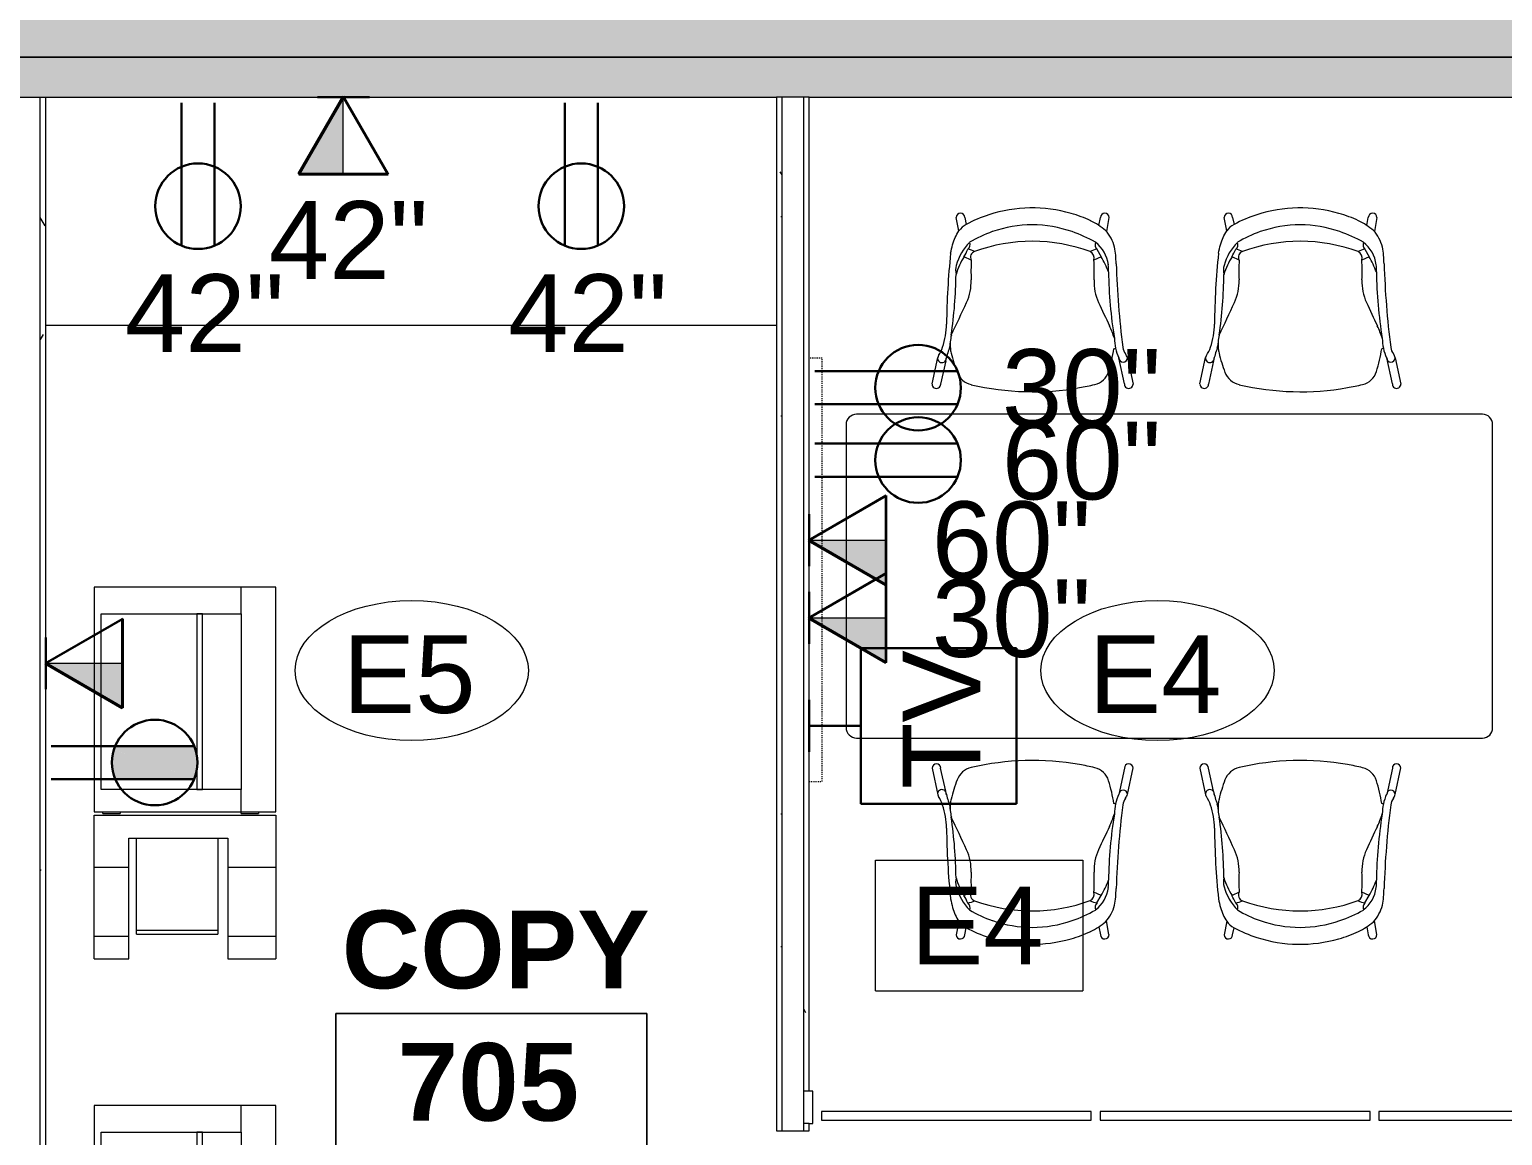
# Model space of a CAD drawing. Header units: inches. Extents: x -2349 to 1043, y -456 to 2193.
# Drawn here: x 473.7 to 644.2, y 1168.6 to 1296.6 of the extents above; entities that cross this region are included whole.
import ezdxf

# ---------------------------------------------------------------- set-up
doc = ezdxf.new("R2010")
doc.units = ezdxf.units.IN
doc.header["$MEASUREMENT"] = 0
doc.linetypes.add('Dash', pattern=[0.25, 0.125, -0.125])
for name, color, linetype, lineweight in [('A-ANNO-KEYN', 231, 'Continuous', 9), ('A-ANNO-NOTE', 131, 'Continuous', 30), ('A-AREA-IDEN', 2, 'Continuous', 9), ('A-DETL-GENF', 92, 'Continuous', 9), ('A-DETL-THIN', 151, 'Continuous', 9), ('A-GLAZ-CURT', 52, 'Continuous', 13), ('A-WALL', 113, 'Continuous', 13), ('A-WALL-PATT', 111, 'Continuous', 13), ('I-FURN', 30, 'Continuous', 9), ('I-WALL', 2, 'Continuous', 13), ('Q-CASE', 31, 'Continuous', 9), ('Q-SPCQ', 91, 'Continuous', 9), ('Q-SPCQ-HDLN', 91, 'Dash', 9), ('Q-SPCQ-IDEN', 132, 'Continuous', 9)]:
    doc.layers.add(name, color=color, linetype=linetype, lineweight=lineweight)
doc.styles.add('Arial', font='arial.ttf', dxfattribs={"height": 9})
doc.styles.add('Swis721 Lt BT', font='swissl.ttf', dxfattribs={"height": 9})
doc.styles.add('Swis721 Lt BT_B', font='', dxfattribs={"height": 9})
doc.styles.get('Swis721 Lt BT_B').set_extended_font_data('Swis721 Lt BT', bold=True)
pattern_1 = [(0, (0, 0), (30.72, 7.68), [1.267, -21.773, 1.267, -21.773, -122.88]), (0, (0, 0), (30.72, 7.68), [-46.08, 1.267, -44.813, 1.267, -21.773, -53.76]), (0, (0, 0), (30.72, 7.68), [-115.2, 1.267, -14.093, 1.267, -37.133]), (120, (11.52, 3.84), (-22.011075, 22.7643), [1.267, -21.773, 1.267, -21.773, -122.88]), (120, (11.52, 3.84), (-22.011075, 22.7643), [-46.08, 1.267, -44.813, 1.267, -21.773, -53.76]), (120, (11.52, 3.84), (-22.011075, 22.7643), [-115.2, 1.267, -14.093, 1.267, -37.133]), (240, (15.36, 19.2), (-8.708925, -30.4443), [1.267, -21.773, 1.267, -21.773, -122.88]), (240, (15.36, 19.2), (-8.708925, -30.4443), [-46.08, 1.267, -44.813, 1.267, -21.773, -53.76]), (240, (15.36, 19.2), (-8.708925, -30.4443), [-115.2, 1.267, -14.093, 1.267, -37.133])]

# ---------------------------------------------------------------- blocks, each defined once
blk = doc.blocks.new('A-Copier-Floor - A-Copier-Floor-4036613-7TH FLOOR POWER _ SIGNAL')
at = {"layer": 'Q-SPCQ'}
for p, q in [((-30.09, 11.47), (-27.49, 11.47)), ((-30.09, 11.47), (-30.09, 7.47)), ((-27.49, 11.47), (-19.49, 11.47)), ((-27.49, 11.47), (-27.49, 7.47)), ((-19.49, 11.47), (-13.49, 11.47)), ((-19.49, 11.47), (-19.49, 7.47)), ((-13.49, 11.47), (-13.49, -9.53)), ((-13.29, 10.49), (-13.29, 8.47)), ((-13.29, 10.49), (-13.1, 10.49)), ((12.91, 11.47), (-13.09, 11.47)), ((-13.09, 11.47), (-13.09, -5.51)), ((-10.52, -5.51), (-10.52, 10.67)), ((-10.52, 10.67), (9.82, 10.67)), ((9.82, 10.67), (9.82, -5.51)), ((12.91, -5.51), (12.91, 11.47)), ((-30.09, 7.47), (-27.49, 7.47)), ((-27.49, 7.47), (-19.49, 7.47)), ((-19.49, 7.47), (-16.13, 7.47)), ((-16.13, 7.47), (-16.13, -3.97)), ((-13.1, 8.47), (-13.29, 8.47)), ((-27.26, 6.6), (-26.84, 6.6)), ((-27.26, 6.6), (-27.26, -2.84)), ((-26.84, 6.6), (-16.13, 6.6)), ((-26.84, -2.84), (-26.84, 6.6)), ((9.82, -0.4), (-10.52, -0.4)), ((-10.52, -0.4), (-10.52, -1.03)), ((-10.52, -1.03), (9.82, -1.03)), ((9.82, -1.03), (9.82, -0.4)), ((-26.84, -2.84), (-27.26, -2.84)), ((-16.13, -2.84), (-26.84, -2.84)), ((-27.49, -3.97), (-30.09, -3.97)), ((-30.09, -3.97), (-30.09, -9.53)), ((-19.49, -3.97), (-27.49, -3.97)), ((-27.49, -3.97), (-27.49, -9.53)), ((-16.13, -3.97), (-19.49, -3.97)), ((-19.49, -3.97), (-19.49, -9.53)), ((-13.29, -5.51), (-13.29, -7.53)), ((-13.29, -5.51), (-13.1, -5.51)), ((-13.09, -5.51), (-10.52, -5.51)), ((-13.09, -5.51), (-13.09, -9.53)), ((9.82, -5.51), (-10.52, -5.51)), ((9.82, -5.51), (12.91, -5.51)), ((12.91, -9.53), (12.91, -5.51)), ((-13.1, -7.53), (-13.29, -7.53)), ((-27.49, -9.53), (-30.09, -9.53)), ((-19.49, -9.53), (-27.49, -9.53)), ((-13.49, -9.53), (-19.49, -9.53)), ((-13.09, -9.53), (12.91, -9.53))]:
    blk.add_line(p, q, dxfattribs=at)
blk = doc.blocks.new('Casework 69 - Casework 3-7387724-7TH FLOOR POWER _ SIGNAL')
at = {"layer": 'Q-CASE'}
blk.add_line((475.58, 1262.32), (560.17, 1262.32), dxfattribs=at)
blk = doc.blocks.new('Steelcase Coalesse - LessThanFive - Seating - Chair - Chair-8523238-7TH FLOOR POWER _ SIGNAL')
at = {"layer": 'I-FURN'}
for p, q in [((-8.84, 20.15), (-8.56, 18.54)), ((-7.68, 19.24), (-7.85, 20.16)), ((7.85, 20.16), (7.69, 19.36)), ((8.54, 18.61), (8.84, 20.18)), ((-7.45, 16.49), (-7.95, 15.63)), ((-7.95, 15.63), (-7.1, 15.24)), ((7.1, 15.24), (7.91, 15.62)), ((-10.97, 3.92), (-11.63, 0.87)), ((-10.64, 0.9), (-9.98, 3.92)), ((10.06, 3.57), (10.64, 0.88)), ((11.63, 0.9), (10.98, 3.97))]:
    blk.add_line(p, q, dxfattribs=at)
for centre, radius, start, end in [((-8.35, 20.16), 0.499, 0.9358, 180.9358), ((-0.01, 5.27), 16, 106.1228, 114.8018), ((0.06, 5.04), 16.23, 72.0733, 106.1228), ((0.14, 5.31), 15.95, 61.744, 72.0733), ((8.35, 20.16), 0.499, 2.2112, 180), ((-2.91, 12), 8.67, 116.0519, 129.7169), ((0.04, 5.31), 14, 70.7598, 109.2288), ((6.53, 17.2), 2.45, 35.0181, 61.744), ((-4.86, 15.46), 4.81, 138.264, 164.4936), ((-4.91, 14.21), 3.89, 127.4052, 172.6918), ((-8.08, 17.05), 0.841, 317.7793, 17.013), ((1.11, 2.38), 17.12, 109.3707, 119.3225), ((0.04, -2.01), 19.42, 69.9127, 110.2263), ((-0.15, 4.82), 14.53, 59.1821, 70.6648), ((7.92, 17.02), 0.684, 156.9236, 230.5438), ((3.07, 13.05), 5.98, 15.2692, 45.0971), ((5.81, 14.36), 15.49, 171.1098, 178.306), ((3.07, 9.26), 12.72, 149.9467, 158.7946), ((-8.24, 12.96), 3.62, 64.3562, 77.4059), ((-6.29, 15.47), 0.843, 117.413, 195.804), ((8.24, 12.96), 3.62, 102.0863, 115.0403), ((6.47, 15.57), 0.712, 332.7989, 69.9127), ((15.98, 20.43), 9.36, 204.8653, 210.8506), ((1.55, 11.45), 7.61, 16.2024, 33.2144), ((-79.64, 6.86), 89.6, 0.6209, 5.8693), ((-109.21, 17.76), 99.57, 352.7212, 358.306), ((-59.4, 14.43), 50.61, 350.6372, 359.3628), ((-4.19, 14.12), 4.61, 172.6918, 183.2157), ((20.05, 13.94), 27.18, 177.2536, 182.1085), ((-20.05, 13.94), 27.18, 357.8915, 2.7464), ((6.8, 14.07), 2.11, 346.2375, 15.2692), ((-12.83, 12.73), 5.72, 335.3083, 2.1085), ((12.83, 12.73), 5.72, 177.8915, 204.6917), ((64.27, 14.4), 55.42, 180.8527, 188.1237), ((-254.12, 123.67), 271.29, 334.6774, 335.3083), ((254.12, 123.67), 271.29, 204.6917, 205.5725), ((2.12, 2.42), 12.18, 154.6774, 161.9797), ((18.47, 7.93), 8.52, 180.6209, 199.0011), ((-12.02, 5.34), 1.59, 322.3628, 352.7212), ((-15.19, 6.23), 5.72, 347.8758, 359.5973), ((5.12, 5.46), 4.42, 354.0368, 14.4488), ((10.91, 5.54), 1.37, 176.8128, 200.9273), ((14.61, 6.6), 4.44, 199.0011, 213.0402), ((-9.85, 3.67), 1.14, 142.3628, 167.6372), ((-10.47, 3.92), 0.496, 180.1014, 359.8896), ((-14.49, 6.08), 5.01, 334.3639, 347.8758), ((-9.35, 5.59), 0.608, 246.0225, 264.4623), ((9.55, 8), 19.2, 189.0422, 197.1511), ((-9.57, 9.14), 19.56, 339.365, 346.2104), ((5.68, 5.4), 3.86, 346.2104, 354.0368), ((9.35, 5.59), 0.61, 286.3413, 297.4796), ((0.41, 1.52), 9.87, 12, 20.9273), ((10.49, 3.87), 0.505, 174.2136, 12), ((10.38, 3.84), 0.614, 12, 33.0402), ((-6.68, 2.99), 2.21, 197.1511, 256.6893), ((6.58, 3.07), 2.31, 283.1467, 339.365), ((-11.13, 0.89), 0.499, 181.7918, 1.7918), ((0, 31.22), 31.22, 256.6893, 259.9862), ((0, 31.22), 31.22, 259.9862, 283.1467), ((11.13, 0.89), 0.499, 180.6605, 0.6605)]:
    blk.add_arc(centre, radius, start, end, dxfattribs=at)
blk.add_open_spline([(9.49, 16.02), (9.43, 16.37), (9.27, 17.02), (8.96, 17.88), (8.69, 18.38), (8.54, 18.61)], degree=3, dxfattribs=at)
blk = doc.blocks.new('Steelcase Coalesse - CH327 Dining Table - Oak-7431445-7TH FLOOR POWER _ SIGNAL')
at = {"layer": 'I-FURN'}
for p, q in [((47.47, 5.88), (-24.97, 5.88)), ((-26.14, 4.71), (-26.14, -30.4)), ((48.69, -30.37), (48.69, 4.66)), ((-24.95, -31.59), (47.47, -31.59))]:
    blk.add_line(p, q, dxfattribs=at)
for centre, radius, start, end in [((-24.97, 4.71), 1.17, 90, 180), ((47.47, 4.66), 1.22, 0, 90), ((-24.95, -30.4), 1.19, 180, 270), ((47.47, -30.37), 1.22, 270, 360)]:
    blk.add_arc(centre, radius, start, end, dxfattribs=at)
blk = doc.blocks.new('Steelcase Coalesse - LessThanFive - Seating - Chair - Chair-8523175-7TH FLOOR POWER _ SIGNAL')
at = {"layer": 'I-FURN'}
for p, q in [((-10.97, -3.92), (-11.63, -0.87)), ((-10.64, -0.9), (-9.98, -3.92)), ((10.06, -3.57), (10.64, -0.88)), ((11.63, -0.9), (10.98, -3.97)), ((-7.95, -15.63), (-7.1, -15.24)), ((7.1, -15.24), (7.91, -15.62)), ((-7.45, -16.49), (-7.95, -15.63)), ((-8.84, -20.15), (-8.56, -18.54)), ((8.54, -18.61), (8.84, -20.18)), ((-7.68, -19.24), (-7.85, -20.16)), ((7.85, -20.16), (7.69, -19.36))]:
    blk.add_line(p, q, dxfattribs=at)
for centre, radius, start, end in [((-11.13, -0.89), 0.499, 358.2082, 178.2082), ((-6.68, -2.99), 2.21, 103.3107, 162.8489), ((0, -31.22), 31.22, 100.0138, 103.3107), ((0, -31.22), 31.22, 76.8533, 100.0138), ((6.58, -3.07), 2.31, 20.635, 76.8533), ((11.13, -0.89), 0.499, 359.3395, 179.3395), ((9.55, -8), 19.2, 162.8489, 170.9578), ((-9.57, -9.14), 19.56, 13.7896, 20.635), ((10.49, -3.87), 0.505, 348, 185.7864), ((-10.47, -3.92), 0.496, 0.1104, 179.8986), ((-9.85, -3.67), 1.14, 192.3628, 217.6372), ((-12.02, -5.34), 1.59, 7.2788, 37.6372), ((-14.49, -6.08), 5.01, 12.1242, 25.6361), ((-9.35, -5.59), 0.608, 95.5377, 113.9775), ((-15.19, -6.23), 5.72, 0.4027, 12.1242), ((5.12, -5.46), 4.42, 345.5512, 5.9632), ((5.68, -5.4), 3.86, 5.9632, 13.7896), ((9.35, -5.59), 0.61, 62.5204, 73.6587), ((10.91, -5.54), 1.37, 159.0727, 183.1872), ((0.41, -1.52), 9.87, 339.0727, 348), ((14.61, -6.6), 4.44, 146.9598, 160.9989), ((10.38, -3.84), 0.614, 326.9598, 348), ((-109.21, -17.76), 99.57, 1.694, 7.2788), ((-59.4, -14.43), 50.61, 0.6372, 9.3628), ((2.12, -2.42), 12.18, 198.0203, 205.3226), ((254.12, -123.67), 271.29, 154.4275, 155.3083), ((64.27, -14.4), 55.42, 171.8763, 179.1473), ((18.47, -7.93), 8.52, 160.9989, 179.3791), ((-254.12, -123.67), 271.29, 24.6917, 25.3226), ((-79.64, -6.86), 89.6, 354.1307, 359.3791), ((-12.83, -12.73), 5.72, 357.8915, 24.6917), ((12.83, -12.73), 5.72, 155.3083, 182.1085), ((20.05, -13.94), 27.18, 177.8915, 182.7464), ((-20.05, -13.94), 27.18, 357.2536, 2.1085), ((1.55, -11.45), 7.61, 326.7856, 343.7976), ((6.8, -14.07), 2.11, 344.7308, 13.7625), ((5.81, -14.36), 15.49, 181.694, 188.8902), ((-4.19, -14.12), 4.61, 176.7843, 187.3082), ((3.07, -9.26), 12.72, 201.2054, 210.0533), ((-4.91, -14.21), 3.89, 187.3082, 232.5948), ((-6.29, -15.47), 0.843, 164.196, 242.587), ((6.47, -15.57), 0.712, 290.0873, 27.2011), ((3.07, -13.05), 5.98, 314.9029, 344.7308), ((-4.86, -15.46), 4.81, 195.5064, 221.736), ((-8.24, -12.96), 3.62, 282.5941, 295.6438), ((-8.08, -17.05), 0.841, 342.987, 42.2207), ((0.04, 2.01), 19.42, 249.7737, 290.0873), ((8.24, -12.96), 3.62, 244.9597, 257.9137), ((7.92, -17.02), 0.684, 129.4562, 203.0764), ((15.98, -20.43), 9.36, 149.1494, 155.1347), ((-2.91, -12), 8.67, 230.2831, 243.9481), ((1.11, -2.38), 17.12, 240.6775, 250.6293), ((0.04, -5.31), 14, 250.7712, 289.2402), ((-0.15, -4.82), 14.53, 289.3352, 300.8179), ((6.53, -17.2), 2.45, 298.256, 324.9819), ((-8.35, -20.16), 0.499, 179.0642, 359.0642), ((-0.01, -5.27), 16, 245.1982, 253.8772), ((0.14, -5.31), 15.95, 287.9267, 298.256), ((8.35, -20.16), 0.499, 180, 357.7888), ((0.06, -5.04), 16.23, 253.8772, 287.9267)]:
    blk.add_arc(centre, radius, start, end, dxfattribs=at)
blk.add_open_spline([(9.49, -16.02), (9.43, -16.37), (9.27, -17.02), (8.96, -17.88), (8.69, -18.38), (8.54, -18.61)], degree=3, dxfattribs=at)
blk = doc.blocks.new('System Panel - Glazed-8596406-7TH FLOOR POWER _ SIGNAL')
at = {"layer": 'A-GLAZ-CURT'}
for p, q in [((15.61, 0.5), (-15.61, 0.5)), ((-15.61, 0.5), (-15.61, -0.5)), ((15.61, -0.5), (15.61, 0.5)), ((-15.61, -0.5), (15.61, -0.5))]:
    blk.add_line(p, q, dxfattribs=at)
blk = doc.blocks.new('System Panel - Glazed-8491346-7TH FLOOR POWER _ SIGNAL')
at = {"layer": 'A-GLAZ-CURT'}
for p, q in [((15.64, 0.5), (-15.64, 0.5)), ((-15.64, 0.5), (-15.64, -0.5)), ((15.64, -0.5), (15.64, 0.5)), ((-15.64, -0.5), (15.64, -0.5))]:
    blk.add_line(p, q, dxfattribs=at)
blk = doc.blocks.new('System Panel - Glazed-8740737-7TH FLOOR POWER _ SIGNAL')
at = {"layer": 'A-GLAZ-CURT'}
for p, q in [((-21.43, 0.5), (-54.3, 0.5)), ((-54.3, 0.5), (-54.3, -0.5)), ((-21.43, -0.5), (-21.43, 0.5)), ((54.3, 0.5), (16.57, 0.5)), ((16.57, 0.5), (16.57, -0.5)), ((54.3, -0.5), (54.3, 0.5)), ((-54.3, -0.5), (-21.43, -0.5)), ((16.57, -0.5), (54.3, -0.5))]:
    blk.add_line(p, q, dxfattribs=at)
blk = doc.blocks.new('A-Flat_Screen_TV-generic - A-Flat_Screen_TV-generic-8626513-7TH FLOOR POWER _ SIGNAL')
at = {"layer": 'Q-SPCQ-HDLN'}
for p, q in [((-24.5, 3.375), (-24.5, 1.875)), ((24.5, 3.375), (-24.5, 3.375)), ((24.5, 1.875), (24.5, 3.375))]:
    blk.add_line(p, q, dxfattribs=at)
blk = doc.blocks.new('Room Tag - Room Name and Number-3379422-7TH FLOOR POWER _ SIGNAL')
at = {"layer": 'A-AREA-IDEN'}
for p, q in [((-0.1881, -0.1636), (-0.1881, -0.0018)), ((-0.1881, -0.0018), (0.1869, -0.0018)), ((0.1869, -0.0018), (-0.1881, -0.0018)), ((-0.1881, -0.0018), (-0.1881, -0.1636)), ((0.1869, -0.0018), (0.1869, -0.1636)), ((0.1869, -0.1636), (0.1869, -0.0018)), ((0.1869, -0.1636), (-0.1881, -0.1636)), ((-0.1881, -0.1636), (0.1869, -0.1636))]:
    blk.add_line(p, q, dxfattribs=at)
blk = doc.blocks.new('Appliance_Specialty Equipment Tag - Standard-3515593-7TH FLOOR POWER _ SIGNAL')
at = {"layer": 'Q-SPCQ-IDEN'}
blk.add_ellipse((-0.0499, 0.0037), major_axis=(-0.1406, 0), ratio=0.600473, dxfattribs=at)
blk = doc.blocks.new('Keynote Tag - Keynote Number - Boxed-135510-7TH FLOOR POWER _ SIGNAL')
at = {"layer": 'A-ANNO-KEYN'}
for p, q in [((-0.125, -0.0792), (-0.125, 0.0781)), ((-0.125, 0.0781), (0.125, 0.0781)), ((0.125, 0.0781), (0.125, -0.0792)), ((-0.125, -0.0792), (0.125, -0.0792))]:
    blk.add_line(p, q, dxfattribs=at)

msp = doc.modelspace()

# ---------------------------------------------------------------- hatches: boundary and pattern name
at = {"layer": 'A-ANNO-NOTE', "lineweight": 9}
for points in [[(510.01, 1279.85), (510.01, 1288.78), (504.85, 1279.85)], [(572.79, 1232.26), (572.79, 1237.42), (563.86, 1237.42)], [(572.79, 1223.26), (572.79, 1228.42), (563.86, 1228.42)], [(484.44, 1218.01), (484.44, 1223.17), (475.51, 1223.17), (479.89, 1220.64)], [(492.7, 1209.8), (483.26, 1212.11), (483.25, 1212.01)], [(492.7, 1209.8), (483.27, 1212.21), (483.26, 1212.11)], [(492.7, 1209.8), (483.28, 1212.3), (483.27, 1212.21)], [(492.7, 1209.8), (483.29, 1212.4), (483.28, 1212.3)], [(492.7, 1209.8), (483.31, 1212.5), (483.29, 1212.4)], [(492.7, 1209.8), (483.32, 1212.6), (483.31, 1212.5)], [(492.7, 1209.8), (483.34, 1212.69), (483.32, 1212.6)], [(492.7, 1209.8), (483.36, 1212.79), (483.34, 1212.69)], [(492.7, 1209.8), (483.39, 1212.89), (483.36, 1212.79)], [(492.7, 1209.8), (483.41, 1212.98), (483.39, 1212.89)], [(492.7, 1209.8), (483.44, 1213.08), (483.41, 1212.98)], [(492.7, 1209.8), (483.46, 1213.17), (483.44, 1213.08)], [(492.7, 1209.8), (483.49, 1213.26), (483.46, 1213.17), (483.65, 1213.1)], [(492.7, 1209.8), (483.52, 1213.36), (483.49, 1213.26), (483.92, 1213.1)], [(492.7, 1209.8), (483.56, 1213.45), (483.52, 1213.36), (484.18, 1213.1)], [(492.7, 1209.8), (483.59, 1213.54), (483.56, 1213.45), (484.43, 1213.1)], [(492.7, 1209.8), (483.63, 1213.63), (483.59, 1213.54), (484.66, 1213.1)], [(492.7, 1209.8), (492.72, 1213.63), (483.63, 1213.63), (484.88, 1213.1)], [(492.7, 1209.8), (492.93, 1213.1), (492.72, 1213.63), (492.72, 1213.1)], [(492.7, 1209.8), (492.92, 1210.35), (492.93, 1213.08), (492.75, 1210.52)], [(492.92, 1210.35), (492.99, 1212.89), (492.93, 1213.08)], [(492.92, 1210.35), (493.05, 1210.83), (492.99, 1212.89)], [(493.14, 1211.61), (493.14, 1211.81), (492.99, 1212.89)], [(493.05, 1210.83), (493.14, 1211.61), (492.99, 1212.89)], [(492.7, 1209.8), (483.25, 1212.01), (483.25, 1211.91)], [(492.7, 1209.8), (483.25, 1211.91), (483.25, 1211.81)], [(492.7, 1209.8), (483.25, 1211.81), (483.25, 1211.72)], [(492.7, 1209.8), (483.25, 1211.72), (483.25, 1211.62)], [(492.7, 1209.8), (483.25, 1211.62), (483.25, 1211.52)], [(492.7, 1209.8), (483.25, 1211.52), (483.25, 1211.42)], [(492.7, 1209.8), (483.25, 1211.42), (483.26, 1211.32)], [(492.7, 1209.8), (483.26, 1211.32), (483.27, 1211.22)], [(492.7, 1209.8), (483.27, 1211.22), (483.28, 1211.13)], [(492.7, 1209.8), (483.28, 1211.13), (483.29, 1211.03)], [(492.7, 1209.8), (483.29, 1211.03), (483.31, 1210.93)], [(492.7, 1209.8), (483.31, 1210.93), (483.32, 1210.84)], [(492.7, 1209.8), (483.32, 1210.84), (483.34, 1210.74)], [(492.7, 1209.8), (483.34, 1210.74), (483.36, 1210.64)], [(492.7, 1209.8), (483.36, 1210.64), (483.39, 1210.55)], [(492.7, 1209.8), (483.39, 1210.55), (483.41, 1210.45)], [(492.7, 1209.8), (483.41, 1210.45), (483.44, 1210.36)], [(492.7, 1209.8), (483.44, 1210.36), (483.46, 1210.26)], [(492.7, 1209.8), (483.46, 1210.26), (483.49, 1210.17)], [(492.7, 1209.8), (483.49, 1210.17), (483.52, 1210.07)], [(492.7, 1209.8), (483.52, 1210.07), (483.56, 1209.98)], [(492.7, 1209.8), (483.56, 1209.98), (483.59, 1209.89)], [(492.7, 1209.8), (483.59, 1209.89), (483.63, 1209.8)]]:
    msp.add_hatch(color=256, dxfattribs=at).paths.add_polyline_path(points, flags=0)
at = {"layer": 'A-DETL-GENF'}
h = msp.add_hatch(color=9, dxfattribs=at)
h.paths.add_polyline_path([(-315.91, 1248.36), (-311.29, 1177.2), (-311.29, 1177.98), (-186.16, 1222.14), (-186.16, 1238.01), (-200.04, 1238.01), (-200.04, 1231.23), (-212.04, 1227), (-212.04, 1214.12), (-311.29, 1214.12), (-311.29, 1220.12), (-218.04, 1220.12), (-218.04, 1231.24), (-206.04, 1235.48), (-206.04, 1317.62), (-311.29, 1317.62), (-311.29, 1248.36)], flags=0)
h.paths.add_polyline_path([(165.96, 491.13), (165.96, 491.38), (161.09, 493.1), (161.09, 580.33), (110.71, 598.17), (110.71, 514.93), (110.02, 515.17), (109.95, 514.96), (107.41, 515.85), (107.19, 515.27), (104.85, 516.1), (105.44, 517.77), (106.96, 517.23), (106.96, 639.13), (108.34, 638.64), (108.34, 635.88), (108.84, 635.88), (109.34, 637.29), (109.34, 638.29), (162.89, 619.32), (163.59, 619.32), (163.59, 638.31), (164.59, 638.31), (164.59, 619.32), (165.96, 619.32), (165.96, 675.33), (164.59, 675.33), (164.59, 674.31), (163.59, 674.31), (163.59, 675.33), (161.46, 675.33), (161.46, 677.83), (163.46, 677.83), (163.46, 735.09), (161.46, 735.09), (161.46, 737.59), (163.46, 737.59), (163.46, 794.76), (162.84, 794.76), (162.84, 794.85), (161.46, 794.85), (161.46, 797.35), (163.46, 797.35), (163.46, 854.61), (161.46, 854.61), (161.46, 857.11), (162.84, 857.11), (162.84, 857.26), (163.46, 857.26), (163.46, 914.37), (161.46, 914.37), (161.46, 916.87), (163.46, 916.87), (163.46, 974.13), (161.46, 974.13), (161.46, 976.63), (163.46, 976.63), (163.46, 1033.89), (161.46, 1033.89), (161.46, 1036.39), (163.46, 1036.39), (163.46, 1087.62), (162.84, 1087.62), (162.84, 1089.12), (163.46, 1089.12), (163.46, 1092.4), (162.89, 1092.4), (106.96, 1072.59), (106.96, 1109.22), (108.34, 1109.71), (108.34, 1107.5), (109.34, 1107.5), (109.34, 1110.06), (161.46, 1128.52), (161.46, 1129.79), (163.46, 1129.79), (163.46, 1179.37), (163.59, 1179.37), (163.59, 1128.37), (162.84, 1128.37), (162.84, 1126.87), (165.34, 1126.87), (165.34, 1128.37), (164.59, 1128.37), (164.59, 1129.79), (165.03, 1129.79), (165.96, 1130.12), (165.96, 1179.59), (165.34, 1179.59), (165.34, 1180.87), (164.59, 1180.87), (164.59, 1182.09), (165.96, 1182.09), (165.96, 1233.13), (164.59, 1233.13), (164.59, 1233.78), (165.34, 1233.78), (165.34, 1235.28), (164.59, 1235.28), (164.59, 1235.63), (165.96, 1235.63), (165.96, 1268.23), (165.34, 1268.23), (165.34, 1269.55), (164.59, 1269.55), (164.59, 1270.73), (165.96, 1270.73), (165.96, 1278.52), (164.59, 1278.52), (164.59, 1281.02), (165.96, 1281.02), (165.96, 1320.52), (164.59, 1320.52), (164.6, 1323.02), (165.96, 1323.02), (165.96, 1338.98), (165.34, 1338.98), (165.34, 1339.42), (162.84, 1339.42), (162.84, 1338.96), (100.2, 1316.85), (100.17, 1316.95), (97.58, 1316.04), (97.58, 1315.93), (-317.29, 1169.5), (-317.29, 1247.56), (-315.91, 1247.56), (-315.91, 1290.06), (-317.29, 1290.06), (-317.29, 1351.76), (-315.91, 1351.76), (-315.91, 1394.26), (-317.29, 1394.26), (-317.29, 1455.76), (-315.91, 1455.76), (-315.91, 1498.26), (-317.29, 1498.26), (-317.29, 1559.76), (-315.91, 1559.76), (-315.91, 1602.26), (-317.29, 1602.26), (-317.29, 1612), (-320.79, 1612.01), (-320.79, 1641.5), (-290.79, 1641.5), (-290.79, 1638), (-200.04, 1638), (-200.04, 1595.87), (-193.66, 1595.87), (-193.66, 1589.87), (-200.04, 1589.87), (-200.04, 1466.64), (32.96, 1466.64), (32.96, 1599.67), (23.77, 1599.67), (12.46, 1599.67), (12.46, 1603.64), (32.96, 1603.64), (32.96, 1638), (84.79, 1638), (84.79, 1634), (79.91, 1634), (79.91, 1599.62), (38.96, 1599.62), (38.96, 1437.51), (125.91, 1437.51), (125.91, 1634), (121.04, 1634), (121.04, 1638), (161.46, 1638), (161.46, 1582.12), (157.46, 1582.12), (157.46, 1590.12), (131.91, 1590.12), (131.91, 1449.86), (157.46, 1449.86), (157.46, 1460.74), (161.46, 1460.74), (161.46, 1428.18), (157.46, 1428.18), (157.46, 1443.86), (131.91, 1443.86), (131.91, 1364.06), (157.46, 1373.11), (157.46, 1391.93), (161.46, 1391.93), (161.46, 1374.52), (165.96, 1376.12), (165.96, 1342.23), (233.45, 1342.23), (233.45, 1487.31), (269.45, 1487.31), (269.45, 1491), (274.08, 1491), (274.08, 1482.69), (238.08, 1482.69), (238.08, 1293.34), (997.2, 1293.34), (997.2, 1591.02), (986.95, 1591.02), (986.95, 1603.02), (997.2, 1603.02), (997.2, 1670.13), (854.13, 1619.14), (861.95, 1619.14), (861.95, 1588.38), (801.95, 1567.02), (801.95, 1605.77), (849.95, 1622.87), (849.95, 2100.07), (831.95, 2100.07), (831.95, 2110.02), (801.95, 2110.02), (801.95, 2128.8), (513.95, 2128.8), (513.95, 2104.82), (454.05, 2104.82), (454.05, 2128.8), (165.96, 2128.8), (165.96, 2104.82), (105.95, 2104.82), (105.95, 2128.8), (-181.82, 2128.8), (-181.82, 2104.82), (-242.05, 2104.82), (-242.05, 2128.8), (-530.05, 2128.8), (-530.05, 2104.82), (-590.05, 2104.82), (-590.05, 2128.8), (-878.05, 2128.8), (-878.05, 2104.79), (-938.13, 2104.79), (-938.13, 2128.8), (-1225.94, 2128.8), (-1225.94, 2104.81), (-1286.03, 2104.81), (-1286.03, 2128.8), (-1574.05, 2128.8), (-1574.05, 2104.82), (-1600.05, 2104.82), (-1600.05, 1852.27), (-1592.3, 1852.27), (-1592.3, 1828.27), (-1616.3, 1828.27), (-1616.3, 1836.02), (-1678.05, 1836.02), (-1678.05, 1776.02), (-1654.55, 1776.02), (-1654.55, 1731.02), (-1678.05, 1731.02), (-1678.05, 1502.31), (-1010.17, 1502.31), (-1010.17, 1644.62), (-1045.55, 1644.62), (-1045.55, 1670.31), (-1040.92, 1670.31), (-1040.92, 1649.24), (-1005.55, 1649.24), (-1005.55, 961.81), (-933.55, 961.81), (-933.54, 961.81), (-933.54, 998.13), (-927.54, 998.13), (-927.54, 960.47), (-806.66, 1003.13), (-806.66, 1102.75), (-764.79, 1102.75), (-764.79, 1144.75), (-927.54, 1144.75), (-927.54, 1034.38), (-933.54, 1034.38), (-933.54, 1244.57), (-927.54, 1244.57), (-927.54, 1148.75), (-764.79, 1148.75), (-764.79, 1244.14), (-760.79, 1244.14), (-760.79, 1102.75), (-723.41, 1102.75), (-723.41, 1032.52), (-591.04, 1079.24), (-591.04, 1110.65), (-572.04, 1116.98), (-572.04, 1395.87), (-722.04, 1395.87), (-722.04, 1283.12), (-760.79, 1283.12), (-760.79, 1280.39), (-764.79, 1280.39), (-764.79, 1283.12), (-927.54, 1283.12), (-927.54, 1280.25), (-933.54, 1280.25), (-933.54, 1294.75), (-927.54, 1294.75), (-927.54, 1289.12), (-804.04, 1289.12), (-804.04, 1602.62), (-847.59, 1602.62), (-847.59, 1634), (-853.46, 1634), (-853.46, 1638), (-798.04, 1638), (-798.04, 1614.89), (-772.04, 1614.89), (-772.04, 1611.83), (-768.04, 1611.83), (-768.04, 1603.2), (-772.04, 1603.2), (-772.04, 1610.64), (-792.04, 1610.64), (-792.04, 1583.52), (-772.04, 1583.52), (-772.04, 1587.89), (-768.04, 1587.89), (-768.04, 1579.52), (-791.55, 1579.52), (-791.55, 1579.62), (-792.04, 1579.62), (-792.04, 1401.87), (-650.04, 1401.87), (-650.04, 1585.7), (-630.04, 1585.7), (-630.04, 1591.51), (-624.04, 1591.51), (-624.04, 1586), (-620.04, 1586), (-620.04, 1582.12), (-613.16, 1582.12), (-613.16, 1578.37), (-620.04, 1578.37), (-620.04, 1482.06), (-572.04, 1482.06), (-572.04, 1508.4), (-552.04, 1508.4), (-552.04, 1512.15), (-546.04, 1512.15), (-546.04, 1482.06), (-460.54, 1482.06), (-460.54, 1589.12), (-546.04, 1589.12), (-546.04, 1554.65), (-552.04, 1554.65), (-552.04, 1578.37), (-576.91, 1578.37), (-576.91, 1582.12), (-572.04, 1582.12), (-572.04, 1638), (-481.04, 1638), (-481.04, 1641.5), (-451.04, 1641.5), (-451.04, 1612), (-452.3, 1612), (-452.3, 1189.18), (-451.29, 1189.18), (-451.29, 1122.73), (-413.64, 1136.02), (-413.47, 1135.55), (-931.99, 952.54), (-932.19, 953.1), (-932.42, 953.02), (-905.26, 876.31), (-877.04, 886.3), (-877.04, 865.73), (-874.85, 864.95), (-875.4, 863.4), (-877.03, 863.97), (-876.82, 864.56), (-877.04, 864.64), (-877.04, 861.32), (-876.23, 861.04), (-876.44, 860.45), (-825.26, 842.31), (-825.05, 842.9), (-822.69, 842.07), (-822.9, 841.48), (-770.54, 822.93), (-770.33, 823.52), (-767.97, 822.68), (-768.18, 822.09), (-715.82, 803.54), (-715.61, 804.13), (-713.25, 803.3), (-713.46, 802.71), (-661.1, 784.15), (-660.89, 784.74), (-658.53, 783.91), (-658.74, 783.32), (-606.38, 764.77), (-606.17, 765.36), (-603.81, 764.52), (-604.02, 763.93), (-551.66, 745.38), (-551.45, 745.97), (-549.09, 745.13), (-549.3, 744.55), (-496.94, 725.99), (-496.73, 726.58), (-494.37, 725.75), (-494.58, 725.16), (-442.22, 706.61), (-442.01, 707.2), (-439.65, 706.36), (-439.86, 705.77), (-387.5, 687.22), (-387.29, 687.81), (-384.93, 686.97), (-385.12, 686.38), (-332.78, 667.83), (-332.57, 668.42), (-330.21, 667.59), (-330.42, 667), (-278.06, 648.45), (-277.85, 649.03), (-275.49, 648.2), (-275.7, 647.61), (-223.34, 629.06), (-223.13, 629.65), (-220.77, 628.81), (-220.98, 628.22), (-168.62, 609.67), (-168.41, 610.26), (-166.05, 609.43), (-166.26, 608.84), (-113.9, 590.28), (-113.69, 590.87), (-111.33, 590.04), (-111.52, 589.44), (-59.18, 570.9), (-58.97, 571.49), (-56.61, 570.65), (-56.82, 570.06), (-4.46, 551.51), (-4.25, 552.1), (-1.89, 551.27), (-2.1, 550.68), (50.26, 532.12), (50.47, 532.71), (52.83, 531.88), (52.62, 531.29), (103.81, 513.15), (104.01, 513.74), (106.37, 512.91), (106.16, 512.32), (165.27, 491.38)], flags=0)
h.paths.add_polyline_path([(53.66, 534.23), (51.31, 535.07), (51.89, 536.73), (54.25, 535.89), (53.75, 534.47)], flags=0)
h.paths.add_polyline_path([(-1.06, 553.62), (-3.41, 554.46), (-2.83, 556.11), (-0.47, 555.28), (-0.9, 554.07)], flags=0)
h.paths.add_polyline_path([(-55.78, 573.01), (-58.13, 573.84), (-57.55, 575.49), (-55.19, 574.66), (-55.71, 573.18)], flags=0)
h.paths.add_polyline_path([(161.09, 585.5), (161.09, 614.79), (110.96, 632.54), (110.96, 603.25), (160.8, 585.6)], flags=0)
h.paths.add_polyline_path([(-110.5, 592.4), (-112.85, 593.23), (-112.27, 594.87), (-109.92, 594.04), (-110.44, 592.55)], flags=0)
h.paths.add_polyline_path([(-165.22, 611.78), (-167.57, 612.62), (-166.99, 614.25), (-164.64, 613.42), (-165.17, 611.92)], flags=0)
h.paths.add_polyline_path([(-219.94, 631.17), (-222.29, 632), (-221.69, 633.62), (-219.36, 632.8), (-219.89, 631.29)], flags=0)
h.paths.add_polyline_path([(-274.66, 650.56), (-277.01, 651.39), (-276.44, 653.01), (-274.08, 652.18), (-274.62, 650.66)], flags=0)
h.paths.add_polyline_path([(-329.38, 669.94), (-331.73, 670.78), (-331.16, 672.39), (-328.8, 671.56), (-329.35, 670.03)], flags=0)
h.paths.add_polyline_path([(164.59, 677.83), (165.96, 677.83), (165.96, 735.09), (164.59, 735.09)], flags=0)
h.paths.add_polyline_path([(-384.1, 689.33), (-386.45, 690.17), (-385.88, 691.78), (-383.53, 690.94), (-384.07, 689.4)], flags=0)
h.paths.add_polyline_path([(-438.82, 708.72), (-441.17, 709.55), (-440.61, 711.16), (-438.25, 710.32), (-438.68, 709.1)], flags=0)
h.paths.add_polyline_path([(-493.54, 728.1), (-495.89, 728.94), (-495.29, 730.52), (-492.97, 729.7), (-493.53, 728.14)], flags=0)
h.paths.add_polyline_path([(165.34, 737.59), (165.96, 737.59), (165.96, 794.85), (165.34, 794.85), (165.34, 794.76), (164.59, 794.76), (164.59, 737.59)], flags=0)
h.paths.add_polyline_path([(-548.26, 747.49), (-550.61, 748.33), (-550.05, 749.92), (-547.69, 749.08), (-548.25, 747.51)], flags=0)
h.paths.add_polyline_path([(-602.98, 766.88), (-605.33, 767.71), (-604.77, 769.3), (-602.42, 768.46), (-602.97, 766.9)], flags=0)
h.paths.add_polyline_path([(-657.7, 786.26), (-660.05, 787.1), (-659.49, 788.68), (-657.14, 787.84), (-657.59, 786.58)], flags=0)
h.paths.add_polyline_path([(165.96, 797.35), (165.96, 854.61), (164.59, 854.61), (164.59, 797.35)], flags=0)
h.paths.add_polyline_path([(-712.42, 805.65), (-714.77, 806.49), (-714.22, 808.06), (-711.86, 807.23), (-712.31, 805.95)], flags=0)
h.paths.add_polyline_path([(-767.14, 825.04), (-769.49, 825.87), (-768.94, 827.44), (-766.58, 826.61), (-767.04, 825.32)], flags=0)
h.paths.add_polyline_path([(-821.86, 844.43), (-824.21, 845.26), (-823.66, 846.82), (-821.3, 845.99), (-821.71, 844.85)], flags=0)
h.paths.add_polyline_path([(-932.16, 849.17), (-896.12, 861.93), (-881.91, 856.89), (-881.91, 879.4), (-932.16, 861.61), (-932.16, 849.83)], flags=0)
h.paths.add_polyline_path([(165.96, 857.11), (165.96, 914.37), (164.59, 914.37), (164.59, 857.26), (165.34, 857.26), (165.34, 857.11)], flags=0)
h.paths.add_polyline_path([(165.96, 916.87), (165.96, 974.13), (164.59, 974.13), (164.59, 916.87)], flags=0)
h.paths.add_polyline_path([(165.96, 976.63), (165.96, 1033.89), (164.59, 1033.89), (164.59, 976.63)], flags=0)
h.paths.add_polyline_path([(-802.66, 1004.54), (-727.41, 1031.1), (-727.41, 1098.75), (-802.66, 1098.75), (-802.66, 1007.09)], flags=0)
h.paths.add_polyline_path([(165.96, 1036.39), (165.96, 1092.4), (164.46, 1092.4), (164.46, 1089.12), (165.34, 1089.12), (165.34, 1087.62), (164.59, 1087.62), (164.59, 1036.39)], flags=0)
h.paths.add_polyline_path([(111.84, 1079.48), (161.77, 1097.17), (161.77, 1096.24), (161.96, 1096.31), (161.96, 1124.46), (161.77, 1124.39), (161.77, 1123.46), (111.84, 1105.78), (111.84, 1096.31)], flags=0)
h.paths.add_polyline_path([(-585.04, 1081.36), (-572.04, 1085.94), (-572.04, 1110.66), (-585.04, 1106.32), (-585.04, 1082.39)], flags=0)
h.paths.add_polyline_path([(-566.04, 1088.06), (-459.29, 1125.74), (-459.29, 1163.19), (-566.04, 1163.19), (-566.04, 1088.96)], flags=0)
h.paths.add_polyline_path([(-345.58, 1159.51), (-345.75, 1159.98), (-317.46, 1169.97), (-317.29, 1169.5), (-344.24, 1159.98)], flags=0)
h.paths.add_polyline_path([(-459.29, 1169.19), (-459.29, 1189.18), (-460.54, 1189.18), (-460.54, 1195.86), (-456.93, 1195.86), (-456.93, 1238.36), (-460.54, 1238.36), (-460.54, 1266.37), (-566.04, 1266.37), (-566.04, 1169.19)], flags=0)
h.paths.add_polyline_path([(162.84, 1179.59), (161.46, 1179.59), (161.46, 1182.09), (163.46, 1182.09), (163.46, 1233.13), (161.46, 1233.13), (161.46, 1235.63), (163.46, 1235.63), (163.46, 1268.05), (163.59, 1268.05), (163.59, 1235.28), (162.84, 1235.28), (162.84, 1233.78), (163.59, 1233.78), (163.59, 1180.87), (162.84, 1180.87)], flags=0)
h.paths.add_polyline_path([(-180.16, 1224.26), (106.96, 1325.6), (106.96, 1355.22), (128.16, 1362.73), (128.16, 1411.82), (32.96, 1377.04), (32.96, 1444.26), (-200.04, 1444.26), (-200.04, 1242.01), (-180.16, 1242.01)], flags=0)
h.paths.add_polyline_path([(162.84, 1268.23), (161.46, 1268.23), (161.46, 1270.73), (163.46, 1270.73), (163.46, 1278.52), (161.46, 1278.52), (161.46, 1281.02), (163.59, 1281.02), (163.59, 1269.55), (162.84, 1269.55)], flags=0)
h.paths.add_polyline_path([(-552.04, 1272.37), (-460.54, 1272.37), (-460.54, 1299.86), (-456.93, 1299.86), (-456.93, 1342.36), (-460.54, 1342.36), (-460.54, 1370.06), (-566.04, 1370.06), (-566.04, 1272.37)], flags=0)
h.paths.add_polyline_path([(-792.04, 1289.12), (-728.04, 1289.12), (-728.04, 1395.87), (-798.04, 1395.87), (-798.04, 1289.12), (-796.04, 1289.12)], flags=0)
h.paths.add_polyline_path([(163.46, 1320.52), (161.46, 1320.52), (161.46, 1323.02), (163.46, 1323.02), (163.46, 1337.92), (163.59, 1337.92), (163.59, 1320.52)], flags=0)
h.paths.add_polyline_path([(-311.29, 1323.62), (-206.04, 1323.62), (-206.04, 1421.87), (-311.29, 1421.87), (-311.29, 1325.6)], flags=0)
h.paths.add_polyline_path([(110.96, 1325.64), (161.77, 1343.51), (161.77, 1342.83), (161.96, 1342.89), (161.96, 1370.46), (110.96, 1352.4), (110.96, 1337.4)], flags=0)
h.paths.add_polyline_path([(-927.54, 1331), (-933.54, 1331), (-933.54, 1361.12), (-902.04, 1361.12), (-902.04, 1444), (-933.54, 1444), (-933.54, 1456), (-927.54, 1456), (-927.54, 1450), (-902.04, 1450), (-902.04, 1583.12), (-927.54, 1583.12), (-927.54, 1576.75), (-933.54, 1576.75), (-933.54, 1638), (-889.71, 1638), (-889.71, 1634), (-896.04, 1634), (-896.04, 1337.12), (-927.54, 1337.12)], flags=0)
h.paths.add_polyline_path([(-909.52, 1343.12), (-902.04, 1343.12), (-902.04, 1355.12), (-927.54, 1355.12), (-927.54, 1343.12)], flags=0)
h.paths.add_polyline_path([(-552.04, 1376.06), (-460.54, 1376.06), (-460.54, 1403.86), (-456.93, 1403.86), (-456.93, 1446.36), (-460.54, 1446.36), (-460.54, 1476.06), (-566.04, 1476.06), (-566.04, 1376.06)], flags=0)
h.paths.add_polyline_path([(38.96, 1385.62), (125.91, 1417.38), (125.91, 1431.51), (38.96, 1431.51), (38.96, 1419.57)], flags=0)
h.paths.add_polyline_path([(-796.04, 1401.87), (-796.04, 1610.64), (-798.04, 1610.64), (-798.04, 1401.87)], flags=0)
h.paths.add_polyline_path([(-645.79, 1401.87), (-626.04, 1401.87), (-626.04, 1581.7), (-645.79, 1581.7), (-645.79, 1453.15)], flags=0)
h.paths.add_polyline_path([(-600.76, 1401.87), (-572.04, 1401.87), (-572.04, 1476.06), (-620.04, 1476.06), (-620.04, 1401.87)], flags=0)
h.paths.add_polyline_path([(-206.04, 1427.87), (-206.04, 1526.12), (-311.29, 1526.12), (-311.29, 1427.87)], flags=0)
h.paths.add_polyline_path([(32.96, 1450.26), (32.96, 1462.64), (-200.04, 1462.64), (-200.04, 1450.26), (16.75, 1450.26)], flags=0)
h.paths.add_polyline_path([(486.94, 1462.86), (471.95, 1462.86), (471.95, 1486.86), (495.95, 1486.86), (495.95, 1462.86), (487.75, 1462.86)], flags=0)
h.paths.add_polyline_path([(-552.04, 1482.06), (-552.04, 1502.4), (-566.04, 1502.4), (-566.04, 1482.06)], flags=0)
h.paths.add_polyline_path([(274.08, 1527), (269.45, 1527), (269.45, 1548.69), (233.45, 1548.69), (233.45, 1710), (-326.51, 1710), (-326.51, 1740.42), (-349.19, 1740.42), (-349.19, 1745.04), (-321.88, 1745.04), (-321.88, 1714.62), (238.08, 1714.62), (238.08, 1553.31), (274.08, 1553.31), (274.08, 1548.69)], flags=0)
h.paths.add_polyline_path([(-928.73, 1528.25), (-933.54, 1528.25), (-933.54, 1540.5), (-927.54, 1540.5), (-927.54, 1528.25)], flags=0)
h.paths.add_polyline_path([(-311.29, 1532.12), (-206.04, 1532.12), (-206.04, 1632), (-311.29, 1632), (-311.29, 1559.76)], flags=0)
h.paths.add_polyline_path([(157.46, 1532.99), (157.46, 1545.87), (161.46, 1545.87), (161.46, 1532.99)], flags=0)
h.paths.add_polyline_path([(-566.04, 1582.12), (-552.04, 1582.12), (-552.04, 1595.12), (-460.54, 1595.12), (-460.54, 1612.01), (-459.04, 1612.01), (-459.04, 1633.5), (-481.04, 1633.5), (-481.04, 1634), (-566.04, 1634), (-566.04, 1589.12)], flags=0)
h.paths.add_polyline_path([(-1592.05, 1585.02), (-1616.05, 1585.02), (-1616.05, 1609.02), (-1592.05, 1609.02), (-1592.05, 1585.99)], flags=0)
h.paths.add_polyline_path([(-1268.3, 1585.27), (-1268.3, 1609.27), (-1244.3, 1609.27), (-1244.3, 1585.27)], flags=0)
h.paths.add_polyline_path([(-927.54, 1589.12), (-902.04, 1589.12), (-902.04, 1634), (-927.54, 1634)], flags=0)
h.paths.add_polyline_path([(-144.54, 1589.87), (-157.41, 1589.87), (-157.41, 1595.87), (-148.79, 1595.87), (-148.79, 1634.39), (-152.6, 1634.39), (-152.6, 1638.01), (-2.48, 1638.01), (-2.48, 1634.39), (-143.54, 1634.39), (-143.54, 1626.67), (-2.48, 1626.67), (-2.48, 1623.67), (-124.54, 1623.67), (-124.54, 1599.64), (-126.2, 1599.64), (-126.2, 1603.64), (-128.54, 1603.64), (-128.54, 1623.67), (-143.54, 1623.67), (-143.54, 1603.64), (-141.51, 1603.64), (-141.51, 1599.64), (-143.54, 1599.64), (-143.54, 1589.87)], flags=0)
h.paths.add_polyline_path([(157.46, 1594.12), (157.46, 1634), (131.91, 1634), (131.91, 1594.12)], flags=0)
h.paths.add_polyline_path([(73.91, 1605.62), (73.91, 1634), (38.96, 1634), (38.96, 1605.62)], flags=0)
h.paths.add_polyline_path([(-806.6, 1608.62), (-801.79, 1608.62), (-801.79, 1634), (-841.59, 1634), (-841.59, 1608.62)], flags=0)
h.paths.add_polyline_path([(-772.04, 1624.33), (-772.04, 1638.01), (-614.04, 1638.01), (-614.04, 1634.01), (-624.04, 1634), (-624.04, 1627.76), (-630.04, 1627.76), (-630.04, 1634), (-768.04, 1634), (-768.04, 1624.33)], flags=0)
h.paths.add_polyline_path([(-1040.92, 1706.31), (-1045.55, 1706.31), (-1045.55, 1714.62), (-448.51, 1714.62), (-448.51, 1745.04), (-421.19, 1745.04), (-421.19, 1740.42), (-443.88, 1740.42), (-443.88, 1710), (-1040.92, 1710)], flags=0)
h.paths.add_polyline_path([(-1678.05, 1734.52), (-1658.05, 1734.52), (-1658.05, 1772.52), (-1678.05, 1772.52), (-1678.05, 1752.52)], flags=0)
h.paths.add_polyline_path([(480.45, 1827.02), (470.95, 1827.02), (470.95, 1853.02), (496.95, 1853.02), (496.95, 1827.02), (481.27, 1827.02)], flags=0)
h.paths.add_polyline_path([(-921.05, 1827.02), (-921.05, 1853.02), (-895.05, 1853.02), (-895.05, 1827.02), (-911.55, 1827.02)], flags=0)
h.paths.add_polyline_path([(134.2, 1827.02), (122.95, 1827.02), (122.95, 1853.02), (148.95, 1853.02), (148.95, 1827.02), (134.89, 1827.02)], flags=0)
h.paths.add_polyline_path([(-561.8, 1827.02), (-573.04, 1827.02), (-573.04, 1853.02), (-547.04, 1853.02), (-547.04, 1827.02), (-561.11, 1827.02)], flags=0)
h.paths.add_polyline_path([(-214.73, 1827.04), (-225.05, 1827.04), (-225.05, 1853.03), (-199.03, 1853.03), (-199.03, 1827.04), (-213.92, 1827.04)], flags=0)
h.paths.add_polyline_path([(-1268.3, 1828.27), (-1268.3, 1852.27), (-1244.3, 1852.27), (-1244.3, 1828.27), (-1267.94, 1828.27)], flags=0)
h.paths.add_polyline_path([(-1629.95, 1844.02), (-1616.3, 1844.02), (-1616.3, 1852.27), (-1608.05, 1852.27), (-1608.05, 2128.8), (-1678.05, 2128.8), (-1678.05, 1844.02), (-1634.05, 1844.02)], flags=0)
at = {"layer": 'A-WALL-PATT', "lineweight": 9}
msp.add_hatch(color=7, dxfattribs=at).paths.add_polyline_path([(709.14, 1288.71), (997.2, 1288.71), (997.2, 1293.34), (233.45, 1293.34), (233.45, 1288.71), (708.52, 1288.71)], flags=0)
h = msp.add_hatch(dxfattribs=at)
h.set_pattern_fill('FP_1', color=256, style=0, pattern_type=2)
h.set_pattern_definition(pattern_1)
h.paths.add_polyline_path([(475.58, 1117), (475.58, 1288.71), (474.95, 1288.71), (474.95, 1117)], flags=0)
h = msp.add_hatch(dxfattribs=at)
h.set_pattern_fill('FP_1', color=256, style=0, pattern_type=2)
h.set_pattern_definition(pattern_1)
h.paths.add_polyline_path([(560.8, 1169.12), (560.8, 1288.71), (560.17, 1288.71), (560.17, 1169.12)], flags=0)
h = msp.add_hatch(dxfattribs=at)
h.set_pattern_fill('FP_1', color=256, style=0, pattern_type=2)
h.set_pattern_definition(pattern_1)
h.paths.add_polyline_path([(563.83, 1169.12), (563.92, 1169.12), (563.92, 1169.96), (563.3, 1169.96), (563.3, 1169.12)], flags=0)
h.paths.add_polyline_path([(563.92, 1173.71), (563.92, 1288.71), (563.3, 1288.71), (563.3, 1173.71)], flags=0)

# ---------------------------------------------------------------- linework, layer by layer
at = {"layer": 'A-ANNO-NOTE', "lineweight": 9}
for p, q in [((510.01, 1288.78), (504.85, 1279.85)), ((510.01, 1279.85), (510.01, 1288.78)), ((504.85, 1279.85), (510.01, 1279.85)), ((563.86, 1237.42), (572.79, 1232.26)), ((572.79, 1237.42), (563.86, 1237.42)), ((572.79, 1232.26), (572.79, 1237.42)), ((563.86, 1228.42), (572.79, 1223.26)), ((572.79, 1228.42), (563.86, 1228.42)), ((572.79, 1223.26), (572.79, 1228.42)), ((475.51, 1223.17), (484.44, 1218.01)), ((484.44, 1223.17), (475.51, 1223.17)), ((484.44, 1218.01), (484.44, 1223.17)), ((492.72, 1213.63), (483.63, 1213.63)), ((483.63, 1209.8), (492.7, 1209.8))]:
    msp.add_line(p, q, dxfattribs=at)
at = {"layer": 'A-ANNO-NOTE'}
for p, q in [((510.01, 1288.78), (504.85, 1279.85)), ((510.01, 1288.78), (515.17, 1279.85)), ((491.3, 1288.06), (491.3, 1271.53)), ((495.13, 1288.06), (495.13, 1271.53)), ((495.13, 1288.06), (495.13, 1271.53)), ((510.05, 1288.71), (504.89, 1279.78)), ((507.05, 1288.71), (513.05, 1288.71)), ((510.05, 1288.71), (515.21, 1279.78)), ((535.64, 1288.06), (535.64, 1271.53)), ((539.47, 1288.06), (539.47, 1271.53)), ((539.47, 1288.06), (539.47, 1271.53)), ((515.17, 1279.85), (504.85, 1279.85)), ((515.21, 1279.78), (504.89, 1279.78)), ((564.58, 1257.02), (581.1, 1257.02)), ((564.58, 1257.02), (581.1, 1257.02)), ((564.58, 1253.18), (581.1, 1253.18)), ((564.58, 1248.63), (581.1, 1248.63)), ((564.58, 1248.63), (581.1, 1248.63)), ((564.58, 1244.8), (581.1, 1244.8)), ((563.86, 1237.42), (572.79, 1242.58)), ((563.92, 1237.46), (572.86, 1242.62)), ((572.79, 1242.58), (572.79, 1232.26)), ((572.86, 1242.62), (572.86, 1232.3)), ((563.92, 1234.46), (563.92, 1240.46)), ((563.86, 1237.42), (572.79, 1232.26)), ((563.92, 1237.46), (572.86, 1232.3)), ((563.86, 1228.42), (572.79, 1233.58)), ((563.92, 1228.46), (572.86, 1233.62)), ((572.79, 1233.58), (572.79, 1223.26)), ((572.86, 1233.62), (572.86, 1223.3)), ((563.92, 1225.46), (563.92, 1231.46)), ((475.51, 1223.17), (484.44, 1228.33)), ((475.58, 1223.21), (484.51, 1228.37)), ((484.44, 1228.33), (484.44, 1218.01)), ((484.51, 1228.37), (484.51, 1218.05)), ((563.86, 1228.42), (572.79, 1223.26)), ((563.92, 1228.46), (572.86, 1223.3)), ((475.58, 1220.21), (475.58, 1226.21)), ((569.92, 1224.96), (569.92, 1206.96)), ((587.92, 1224.96), (569.92, 1224.96)), ((587.92, 1206.96), (587.92, 1224.96)), ((475.51, 1223.17), (484.44, 1218.01)), ((475.58, 1223.21), (484.51, 1218.05)), ((563.92, 1212.96), (563.92, 1218.96)), ((563.92, 1215.96), (569.92, 1215.96)), ((476.23, 1213.63), (492.76, 1213.63)), ((476.23, 1213.63), (492.76, 1213.63)), ((476.23, 1209.8), (492.76, 1209.8)), ((569.92, 1206.96), (587.92, 1206.96))]:
    msp.add_line(p, q, dxfattribs=at)
for centre in [(493.21, 1276.1), (537.56, 1276.1), (576.54, 1255.1), (576.54, 1246.72), (488.2, 1211.72)]:
    msp.add_circle(centre, 4.95, dxfattribs=at)
at = {"layer": 'A-ANNO-NOTE', "lineweight": 9}
for centre, radius, start, end in [((488.2, 1211.72), 4.95, 157.2244, 202.7756), ((488.64, 1211.74), 4.5, 334.5156, 24.9234)]:
    msp.add_arc(centre, radius, start, end, dxfattribs=at)
at = {"layer": 'A-DETL-THIN'}
msp.add_line((233.45, 1293.34), (997.2, 1293.34), dxfattribs=at)
at = {"layer": 'A-WALL', "color": 8, "lineweight": 20}
for p, q in [((997.2, 1293.34), (238.08, 1293.34)), ((233.45, 1288.71), (560.17, 1288.71)), ((563.92, 1288.71), (705.39, 1288.71))]:
    msp.add_line(p, q, dxfattribs=at)
at = {"layer": 'A-WALL'}
for p, q in [((474.95, 1117), (474.95, 1288.71)), ((563.92, 1288.71), (560.17, 1288.71)), ((560.8, 1169.12), (560.8, 1288.71)), ((563.3, 1169.12), (563.3, 1288.71)), ((563.92, 1173.71), (563.3, 1173.71)), ((563.92, 1169.96), (563.3, 1169.96))]:
    msp.add_line(p, q, dxfattribs=at)
at = {"layer": 'I-WALL'}
for p, q in [((475.58, 1117), (475.58, 1288.71)), ((560.17, 1288.71), (560.17, 1169.12)), ((563.92, 1173.71), (563.92, 1288.71)), ((564.36, 1173.71), (563.92, 1173.71)), ((564.36, 1169.96), (564.36, 1173.71)), ((563.92, 1169.96), (564.36, 1169.96)), ((563.92, 1169.12), (563.92, 1169.96)), ((560.17, 1169.12), (563.92, 1169.12))]:
    msp.add_line(p, q, dxfattribs=at)

# ---------------------------------------------------------------- block references
at = {"layer": 'A-ANNO-KEYN', "xscale": 95.99999999999994, "yscale": 95.99999999999994, "zscale": 95.99999999999994}
msp.add_blockref('Keynote Tag - Keynote Number - Boxed-135510-7TH FLOOR POWER _ SIGNAL', (583.6, 1192.92), dxfattribs=at)
at = {"layer": 'A-AREA-IDEN', "xscale": 95.99999999999994, "yscale": 95.99999999999994, "zscale": 95.99999999999994}
msp.add_blockref('Room Tag - Room Name and Number-3379422-7TH FLOOR POWER _ SIGNAL', (527.22, 1182.87), dxfattribs=at)
at = {"layer": 'A-GLAZ-CURT', "lineweight": 9}
for name, p in [('System Panel - Glazed-8596406-7TH FLOOR POWER _ SIGNAL', (580.97, 1170.83)), ('System Panel - Glazed-8491346-7TH FLOOR POWER _ SIGNAL', (613.23, 1170.83)), ('System Panel - Glazed-8740737-7TH FLOOR POWER _ SIGNAL', (684.17, 1170.83))]:
    msp.add_blockref(name, p, dxfattribs=at)
at = {"layer": 'I-FURN', "rotation": 180}
for name, p in [('Steelcase Coalesse - LessThanFive - Seating - Chair - Chair-8523175-7TH FLOOR POWER _ SIGNAL', (589.79, 1254.63)), ('Steelcase Coalesse - LessThanFive - Seating - Chair - Chair-8523175-7TH FLOOR POWER _ SIGNAL', (620.79, 1254.63)), ('Steelcase Coalesse - CH327 Dining Table - Oak-7431445-7TH FLOOR POWER _ SIGNAL', (616.89, 1220.44)), ('Steelcase Coalesse - LessThanFive - Seating - Chair - Chair-8523238-7TH FLOOR POWER _ SIGNAL', (589.79, 1211.96)), ('Steelcase Coalesse - LessThanFive - Seating - Chair - Chair-8523238-7TH FLOOR POWER _ SIGNAL', (620.79, 1211.96))]:
    msp.add_blockref(name, p, dxfattribs=at)
at = {"layer": 'Q-CASE'}
msp.add_blockref('Casework 69 - Casework 3-7387724-7TH FLOOR POWER _ SIGNAL', (0, 0), dxfattribs=at)
at = {"layer": 'Q-SPCQ'}
for name, p, rotation in [('A-Flat_Screen_TV-generic - A-Flat_Screen_TV-generic-8626513-7TH FLOOR POWER _ SIGNAL', (562.05, 1234.03), 269.9999999999999), ('A-Copier-Floor - A-Copier-Floor-4036613-7TH FLOOR POWER _ SIGNAL', (492.68, 1219.11), 89.99999999999974), ('A-Copier-Floor - A-Copier-Floor-4036613-7TH FLOOR POWER _ SIGNAL', (492.68, 1159.11), 89.99999999999974)]:
    msp.add_blockref(name, p, dxfattribs=dict(at, rotation=rotation))
at = {"layer": 'Q-SPCQ-IDEN', "xscale": 95.99999999999994, "yscale": 95.99999999999994, "zscale": 95.99999999999994}
for p in [(522.73, 1222.01), (609.04, 1222.01)]:
    msp.add_blockref('Appliance_Specialty Equipment Tag - Standard-3515593-7TH FLOOR POWER _ SIGNAL', p, dxfattribs=at)

# ---------------------------------------------------------------- texts
at = {"layer": 'A-ANNO-KEYN', "insert": (575.69, 1197.37), "char_height": 9, "width": 18.786, "attachment_point": 1, "style": 'Arial'}
msp.add_mtext('E4', dxfattribs=at)
at = {"layer": 'A-ANNO-NOTE', "lineweight": 9, "char_height": 9, "width": 20.604, "attachment_point": 1, "style": 'Swis721 Lt BT'}
for s, insert in [('42"', (501.41, 1276.69)), ('42"', (484.75, 1268.23)), ('42"', (529.09, 1268.23)), ('30"', (586.23, 1259.56)), ('60"', (586.23, 1251.17)), ('60"', (578.12, 1241.94)), ('30"', (578.12, 1232.94))]:
    msp.add_mtext(s, dxfattribs=dict(at, insert=insert))
at = {"layer": 'A-ANNO-NOTE', "lineweight": 9, "insert": (574.75, 1208.66), "char_height": 9, "width": 16.968, "attachment_point": 1, "rotation": 90, "style": 'Swis721 Lt BT'}
msp.add_mtext('TV', dxfattribs=at)
at = {"layer": 'A-AREA-IDEN', "char_height": 9, "attachment_point": 1, "style": 'Swis721 Lt BT_B'}
for s, insert, width in [('COPY', (509.85, 1194.59), 41.814), ('705', (516.33, 1179.27), 25.452)]:
    msp.add_mtext(s, dxfattribs=dict(at, insert=insert, width=width))
at = {"layer": 'Q-SPCQ-IDEN', "char_height": 9, "width": 18.786, "attachment_point": 1, "style": 'Arial'}
for s, insert in [('E5', (509.95, 1226.46)), ('E4', (596.27, 1226.46))]:
    msp.add_mtext(s, dxfattribs=dict(at, insert=insert))

doc.saveas('drawing.dxf')
